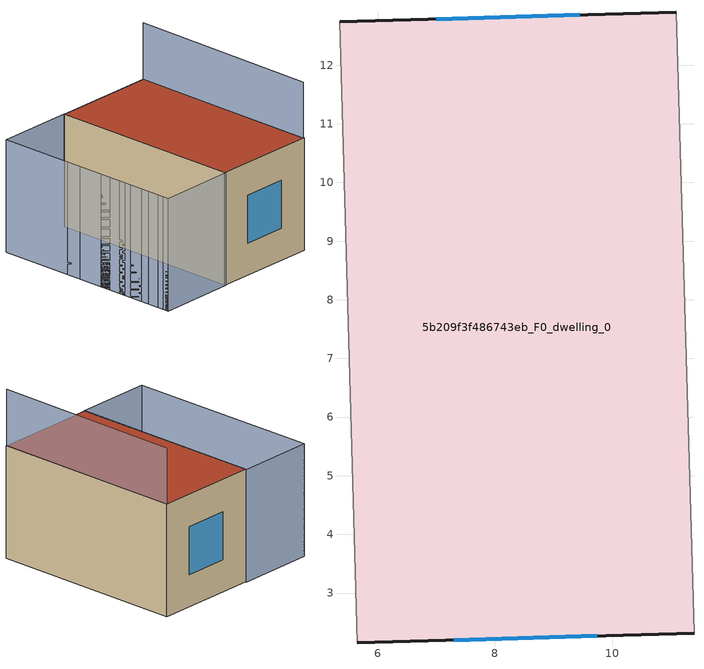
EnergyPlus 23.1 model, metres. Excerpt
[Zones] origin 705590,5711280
5b209f3f486743eb_F0_dwelling_0
 floor ground (EU_floor_Construction): 11.09,12.91 11.39,2.32 5.65,2.15 5.35,12.74 z0
 wall outside (EU_wall_Construction): 11.09,12.91 5.35,12.74 / 5.65,2.15 11.39,2.32 z0:6
 wall adiabatic (EU_wall_Construction): 11.39,2.32 11.09,12.91 / 5.35,12.74 5.65,2.15 z0:6
 window (EU_Window_Construction): 9.44,12.86 7,12.79 / 7.3,2.2 9.75,2.27 z1.72:4.28
 roof outside (EU_roof_Construction): 11.39,2.32 11.09,12.91 5.35,12.74 5.65,2.15 z6
shading: 1.13,12.63 1.48,1.99 / 1.48,1.99 1.13,12.63 / 1.13,12.63 5.35,12.78 / 5.35,12.78 5.7,2.13 / 5.7,2.13 1.48,1.99 z0:6; 11.34,2.3 11.09,12.92 z0:9
[Building]
EU S2 Campaign: North Axis=0; Terrain=City; Solar Distribution=FullExterior
[Site:Location]
London: Latitude=51.5; Longitude=-0.5; Time Zone=0; Elevation=25
[SizingPeriod:WeatherFileDays]
AnnualSizingPeriod: Begin Month=1; Begin Day of Month=1; End Month=12; End Day of Month=31; Day of Week for Start Day=Monday; Use Weather File Daylight Saving Period=No; Use Weather File Rain and Snow Indicators=No
[MATERIAL]
EU_InternalMass_Material: Roughness=MediumRough; Thickness=0.1; Conductivity=1; Density=1800; Specific Heat=900; Thermal Absorptance=0.9; Solar Absorptance=0.7; Visible Absorptance=0.7
[MATERIAL:NOMASS] Roughness=MediumRough; Thermal Absorptance=0.9; Solar Absorptance=0.7; Visible Absorptance=0.7
Name | Thermal Resistance
EU_wall_NoMass | 3.33993
EU_roof_NoMass | 5.24846
EU_floor_NoMass | 4.08214
[WINDOWMATERIAL:SIMPLEGLAZINGSYSTEM]
EU_Window_SimpleGlazing: UFactor=1.72386; Solar Heat Gain Coefficient=0.72; Visible Transmittance=0.72
[CONSTRUCTION]
EU_wall_Construction: EU_wall_NoMass
EU_roof_Construction: EU_roof_NoMass
EU_floor_Construction: EU_floor_NoMass
EU_InternalMass_Construction: EU_InternalMass_Material
EU_Window_Construction: EU_Window_SimpleGlazing
[ZONE]
5b209f3f486743eb_F0_dwelling_0: Type=1; Multiplier=1; Ceiling Height=autocalculate; Volume=365.023; Floor Area=autocalculate; Part of Total Floor Area=Yes
[INTERNALMASS]
5b209f3f486743eb_F0_dwelling_0_EU_InternalMass: Construction=EU_InternalMass_Construction; Zone or ZoneList=5b209f3f486743eb_F0_dwelling_0; Surface Area=60.8371
[OTHEREQUIPMENT]
EU_Step8_InternalGain_5b209f3f486743eb_F0_dwelling_0_f000: Fuel Type=Electricity; Zone or ZoneList or Space or SpaceList=5b209f3f486743eb_F0_dwelling_0; Schedule=EU_Step8_GainSchedule_5b209f3f486743eb_F0_dwelling_0_f000; Design Level Calculation Method=Watts/Area; Power per Zone Floor Area=1; Fraction Latent=0; Fraction Radiant=0; Fraction Lost=0; Carbon Dioxide Generation Rate=0; EndUse Subcategory=EU_Step8_InternalGains
[ZONEVENTILATION:DESIGNFLOWRATE]
EU_ConstantAir_5b209f3f486743eb_F0_dwelling_0: Zone or ZoneList or Space or SpaceList=5b209f3f486743eb_F0_dwelling_0; Schedule=EU_AlwaysOn; Design Flow Rate Calculation Method=AirChanges/Hour; Air Changes per Hour=0.453648; Ventilation Type=Natural; Fan Pressure Rise=0; Fan Total Efficiency=1; Constant Term Coefficient=1; Temperature Term Coefficient=0; Velocity Term Coefficient=0; Velocity Squared Term Coefficient=0; Minimum Indoor Temperature=-100; Maximum Indoor Temperature=100; Delta Temperature=-100; Minimum Outdoor Temperature=-100; Maximum Outdoor Temperature=100; Maximum Wind Speed=40
[HVACTEMPLATE:THERMOSTAT]
EU_HeatOnly_5b209f3f486743eb_F0_dwelling_0: Constant Heating Setpoint=20; Constant Cooling Setpoint=50
[HVACTEMPLATE:ZONE:IDEALLOADSAIRSYSTEM]
5b209f3f486743eb_F0_dwelling_0: Template Thermostat=EU_HeatOnly_5b209f3f486743eb_F0_dwelling_0; System Availability Schedule=EU_AlwaysOn; Maximum Heating Supply Air Temperature=50; Minimum Cooling Supply Air Temperature=13; Maximum Heating Supply Air Humidity Ratio=0.0156; Minimum Cooling Supply Air Humidity Ratio=0.0077; Heating Limit=NoLimit; Cooling Limit=NoLimit; Heating Availability Schedule=EU_AlwaysOn; Cooling Availability Schedule=EU_CoolingOff; Dehumidification Control Type=ConstantSensibleHeatRatio; Cooling Sensible Heat Ratio=0.7; Dehumidification Setpoint=60; Humidification Control Type=None; Humidification Setpoint=30; Outdoor Air Method=None; Outdoor Air Flow Rate per Person=0.00944; Outdoor Air Flow Rate per Zone Floor Area=0; Outdoor Air Flow Rate per Zone=0; Demand Controlled Ventilation Type=None; Outdoor Air Economizer Type=NoEconomizer; Heat Recovery Type=None; Sensible Heat Recovery Effectiveness=0.7; Latent Heat Recovery Effectiveness=0.65
[SIZING:ZONE]
5b209f3f486743eb_F0_dwelling_0: Zone Cooling Design Supply Air Temperature Input Method=SupplyAirTemperature; Zone Cooling Design Supply Air Temperature=13; Zone Heating Design Supply Air Temperature Input Method=SupplyAirTemperature; Zone Heating Design Supply Air Temperature=50; Zone Cooling Design Supply Air Humidity Ratio=0.008; Zone Heating Design Supply Air Humidity Ratio=0.008; Cooling Design Air Flow Method=DesignDay; Cooling Design Air Flow Rate=0; Cooling Minimum Air Flow per Zone Floor Area=0.000762; Cooling Minimum Air Flow=0; Cooling Minimum Air Flow Fraction=0.2; Heating Design Air Flow Method=DesignDay; Heating Design Air Flow Rate=0; Heating Maximum Air Flow per Zone Floor Area=0.002032; Heating Maximum Air Flow=0.141576; Heating Maximum Air Flow Fraction=0.3; Account for Dedicated Outdoor Air System=No; Dedicated Outdoor Air System Control Strategy=NeutralSupplyAir; Dedicated Outdoor Air Low Setpoint Temperature for Design=autosize; Dedicated Outdoor Air High Setpoint Temperature for Design=autosize; Zone Load Sizing Method=Sensible Load Only No Latent Load; Zone Latent Cooling Design Supply Air Humidity Ratio Input Method=HumidityRatioDifference; Zone Cooling Design Supply Air Humidity Ratio Difference=0.005; Zone Latent Heating Design Supply Air Humidity Ratio Input Method=HumidityRatioDifference; Zone Humidification Design Supply Air Humidity Ratio Difference=0.005
[SCHEDULE:CONSTANT]
Name | Hourly Value
EU_AlwaysOn | 1
EU_CoolingOff | 0
[SCHEDULE:FILE]
EU_Step8_GainSchedule_5b209f3f486743eb_F0_dwelling_0_f000: File=../../schedules/5b209f3f486743eb/5b209f3f486743eb_F0_dwelling_0_f000_gain.csv; Column Number=1; Rows to Skip at Top=0; Number of Hours of Data=8760; Column Separator=Comma; Interpolate to Timestep=No; Minutes per Item=60; Adjust Schedule for Daylight Savings=Yes
